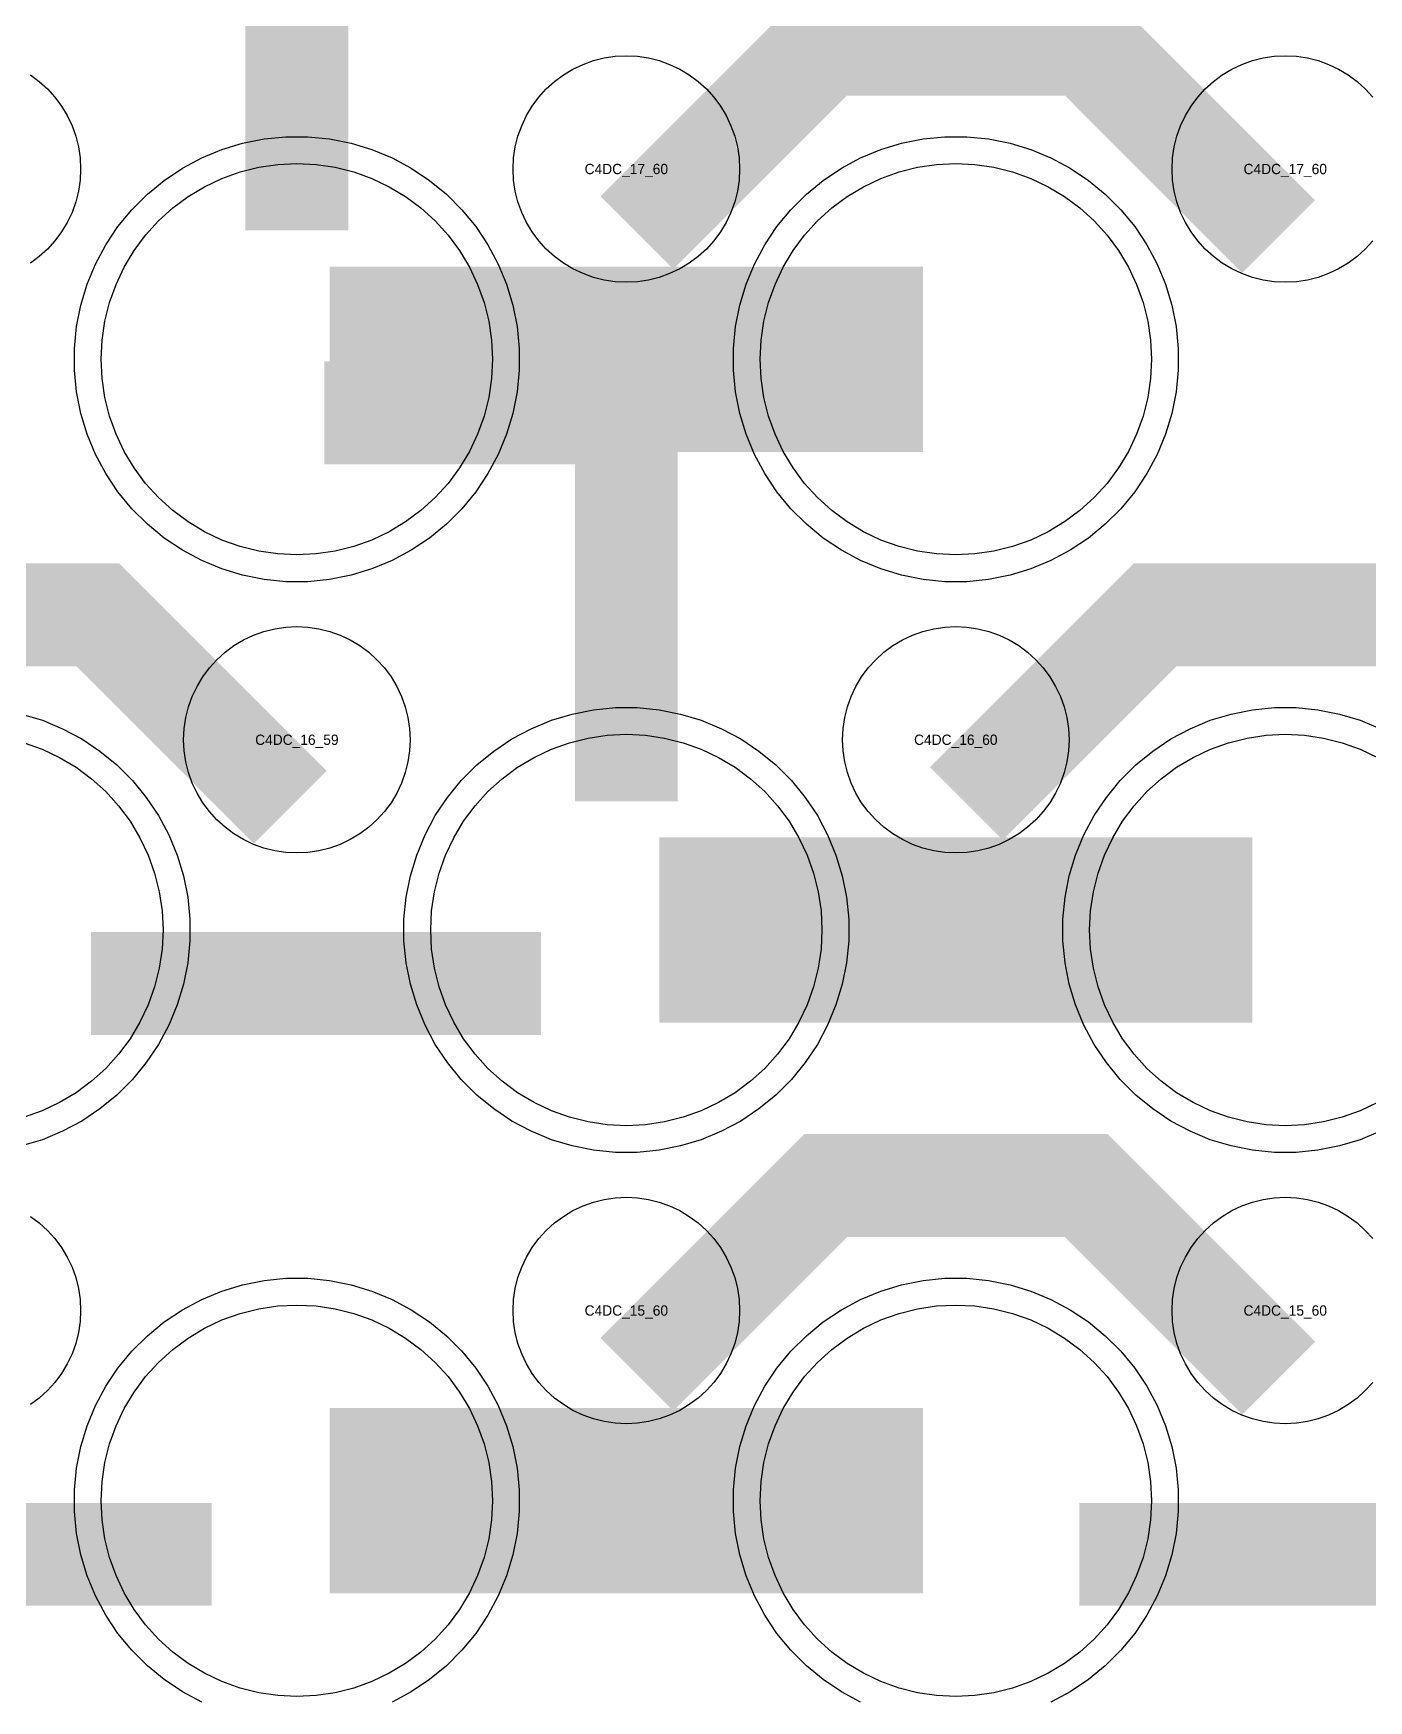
# Model space of a CAD drawing. Extents: x -11880 to 11880, y -14992 to 14992.
# Drawn here: x 7056 to 7380.3, y -12809.6 to -12404.9 of the extents above; entities that cross this region are included whole.
import ezdxf
from ezdxf.enums import TextEntityAlignment as Align

# ---------------------------------------------------------------- set-up
doc = ezdxf.new("R2010")
doc.units = 0
doc.header["$MEASUREMENT"] = 0
for name, color, linetype in [('GDS_775_DT_237', 138, 'CONTINUOUS'), ('RDL1_FS', 34, 'CONTINUOUS'), ('RDL_BS', 160, 'CONTINUOUS')]:
    doc.layers.add(name, color=color, linetype=linetype)

msp = doc.modelspace()

# ---------------------------------------------------------------- linework, layer by layer
at = {"layer": 'RDL1_FS', "color": 241, "true_color": 0xf7abae}
for points in [[(7120, -12531.484), (7115.343, -12531.255), (7110.732, -12530.571), (7106.209, -12529.439), (7101.819, -12527.867), (7097.605, -12525.875), (7093.605, -12523.477), (7089.86, -12520.699), (7086.406, -12517.569), (7083.276, -12514.115), (7080.498, -12510.37), (7078.1, -12506.37), (7076.108, -12502.156), (7074.536, -12497.766), (7073.404, -12493.243), (7072.72, -12488.632), (7072.491, -12483.975), (7072.72, -12479.318), (7073.404, -12474.707), (7074.536, -12470.184), (7076.108, -12465.794), (7078.1, -12461.58), (7080.498, -12457.58), (7083.276, -12453.835), (7086.406, -12450.381), (7089.86, -12447.251), (7093.605, -12444.473), (7097.605, -12442.075), (7101.819, -12440.083), (7106.209, -12438.511), (7110.732, -12437.379), (7115.343, -12436.695), (7120, -12436.466), (7124.657, -12436.695), (7129.268, -12437.379), (7133.791, -12438.511), (7138.181, -12440.083), (7142.395, -12442.075), (7146.395, -12444.473), (7150.14, -12447.251), (7153.594, -12450.381), (7156.724, -12453.835), (7159.502, -12457.58), (7161.9, -12461.58), (7163.892, -12465.794), (7165.464, -12470.184), (7166.596, -12474.707), (7167.28, -12479.318), (7167.509, -12483.975), (7167.28, -12488.632), (7166.596, -12493.243), (7165.464, -12497.766), (7163.892, -12502.156), (7161.9, -12506.37), (7159.502, -12510.37), (7156.724, -12514.115), (7153.594, -12517.569), (7150.14, -12520.699), (7146.395, -12523.477), (7142.395, -12525.875), (7138.181, -12527.867), (7133.791, -12529.439), (7129.268, -12530.571), (7124.657, -12531.255)], [(7280, -12531.484), (7275.343, -12531.255), (7270.732, -12530.571), (7266.209, -12529.439), (7261.819, -12527.867), (7257.605, -12525.875), (7253.605, -12523.477), (7249.86, -12520.699), (7246.406, -12517.569), (7243.276, -12514.115), (7240.498, -12510.37), (7238.1, -12506.37), (7236.108, -12502.156), (7234.536, -12497.766), (7233.404, -12493.243), (7232.72, -12488.632), (7232.491, -12483.975), (7232.72, -12479.318), (7233.404, -12474.707), (7234.536, -12470.184), (7236.108, -12465.794), (7238.1, -12461.58), (7240.498, -12457.58), (7243.276, -12453.835), (7246.406, -12450.381), (7249.86, -12447.251), (7253.605, -12444.473), (7257.605, -12442.075), (7261.819, -12440.083), (7266.209, -12438.511), (7270.732, -12437.379), (7275.343, -12436.695), (7280, -12436.466), (7284.657, -12436.695), (7289.268, -12437.379), (7293.791, -12438.511), (7298.181, -12440.083), (7302.395, -12442.075), (7306.395, -12444.473), (7310.14, -12447.251), (7313.594, -12450.381), (7316.724, -12453.835), (7319.502, -12457.58), (7321.9, -12461.58), (7323.892, -12465.794), (7325.464, -12470.184), (7326.596, -12474.707), (7327.28, -12479.318), (7327.509, -12483.975), (7327.28, -12488.632), (7326.596, -12493.243), (7325.464, -12497.766), (7323.892, -12502.156), (7321.9, -12506.37), (7319.502, -12510.37), (7316.724, -12514.115), (7313.594, -12517.569), (7310.14, -12520.699), (7306.395, -12523.477), (7302.395, -12525.875), (7298.181, -12527.867), (7293.791, -12529.439), (7289.268, -12530.571), (7284.657, -12531.255)], [(7200, -12670.049), (7195.343, -12669.82), (7190.732, -12669.136), (7186.209, -12668.004), (7181.819, -12666.432), (7177.605, -12664.44), (7173.605, -12662.042), (7169.86, -12659.264), (7166.406, -12656.134), (7163.276, -12652.68), (7160.498, -12648.935), (7158.1, -12644.935), (7156.108, -12640.721), (7154.536, -12636.331), (7153.404, -12631.808), (7152.72, -12627.197), (7152.491, -12622.54), (7152.72, -12617.883), (7153.404, -12613.272), (7154.536, -12608.749), (7156.108, -12604.359), (7158.1, -12600.145), (7160.498, -12596.145), (7163.276, -12592.4), (7166.406, -12588.946), (7169.86, -12585.816), (7173.605, -12583.038), (7177.605, -12580.64), (7181.819, -12578.648), (7186.209, -12577.076), (7190.732, -12575.944), (7195.343, -12575.26), (7200, -12575.031), (7204.657, -12575.26), (7209.268, -12575.944), (7213.791, -12577.076), (7218.181, -12578.648), (7222.395, -12580.64), (7226.395, -12583.038), (7230.14, -12585.816), (7233.594, -12588.946), (7236.724, -12592.4), (7239.502, -12596.145), (7241.9, -12600.145), (7243.892, -12604.359), (7245.464, -12608.749), (7246.596, -12613.272), (7247.28, -12617.883), (7247.509, -12622.54), (7247.28, -12627.197), (7246.596, -12631.808), (7245.464, -12636.331), (7243.892, -12640.721), (7241.9, -12644.935), (7239.502, -12648.935), (7236.724, -12652.68), (7233.594, -12656.134), (7230.14, -12659.264), (7226.395, -12662.042), (7222.395, -12664.44), (7218.181, -12666.432), (7213.791, -12668.004), (7209.268, -12669.136), (7204.657, -12669.82)], [(7120, -12808.614), (7115.343, -12808.385), (7110.732, -12807.701), (7106.209, -12806.569), (7101.819, -12804.997), (7097.605, -12803.005), (7093.605, -12800.607), (7089.86, -12797.829), (7086.406, -12794.699), (7083.276, -12791.245), (7080.498, -12787.5), (7078.1, -12783.5), (7076.108, -12779.286), (7074.536, -12774.896), (7073.404, -12770.373), (7072.72, -12765.762), (7072.491, -12761.105), (7072.72, -12756.448), (7073.404, -12751.837), (7074.536, -12747.314), (7076.108, -12742.924), (7078.1, -12738.71), (7080.498, -12734.71), (7083.276, -12730.965), (7086.406, -12727.511), (7089.86, -12724.381), (7093.605, -12721.603), (7097.605, -12719.205), (7101.819, -12717.213), (7106.209, -12715.641), (7110.732, -12714.509), (7115.343, -12713.825), (7120, -12713.596), (7124.657, -12713.825), (7129.268, -12714.509), (7133.791, -12715.641), (7138.181, -12717.213), (7142.395, -12719.205), (7146.395, -12721.603), (7150.14, -12724.381), (7153.594, -12727.511), (7156.724, -12730.965), (7159.502, -12734.71), (7161.9, -12738.71), (7163.892, -12742.924), (7165.464, -12747.314), (7166.596, -12751.837), (7167.28, -12756.448), (7167.509, -12761.105), (7167.28, -12765.762), (7166.596, -12770.373), (7165.464, -12774.896), (7163.892, -12779.286), (7161.9, -12783.5), (7159.502, -12787.5), (7156.724, -12791.245), (7153.594, -12794.699), (7150.14, -12797.829), (7146.395, -12800.607), (7142.395, -12803.005), (7138.181, -12804.997), (7133.791, -12806.569), (7129.268, -12807.701), (7124.657, -12808.385)], [(7280, -12808.614), (7275.343, -12808.385), (7270.732, -12807.701), (7266.209, -12806.569), (7261.819, -12804.997), (7257.605, -12803.005), (7253.605, -12800.607), (7249.86, -12797.829), (7246.406, -12794.699), (7243.276, -12791.245), (7240.498, -12787.5), (7238.1, -12783.5), (7236.108, -12779.286), (7234.536, -12774.896), (7233.404, -12770.373), (7232.72, -12765.762), (7232.491, -12761.105), (7232.72, -12756.448), (7233.404, -12751.837), (7234.536, -12747.314), (7236.108, -12742.924), (7238.1, -12738.71), (7240.498, -12734.71), (7243.276, -12730.965), (7246.406, -12727.511), (7249.86, -12724.381), (7253.605, -12721.603), (7257.605, -12719.205), (7261.819, -12717.213), (7266.209, -12715.641), (7270.732, -12714.509), (7275.343, -12713.825), (7280, -12713.596), (7284.657, -12713.825), (7289.268, -12714.509), (7293.791, -12715.641), (7298.181, -12717.213), (7302.395, -12719.205), (7306.395, -12721.603), (7310.14, -12724.381), (7313.594, -12727.511), (7316.724, -12730.965), (7319.502, -12734.71), (7321.9, -12738.71), (7323.892, -12742.924), (7325.464, -12747.314), (7326.596, -12751.837), (7327.28, -12756.448), (7327.509, -12761.105), (7327.28, -12765.762), (7326.596, -12770.373), (7325.464, -12774.896), (7323.892, -12779.286), (7321.9, -12783.5), (7319.502, -12787.5), (7316.724, -12791.245), (7313.594, -12794.699), (7310.14, -12797.829), (7306.395, -12800.607), (7302.395, -12803.005), (7298.181, -12804.997), (7293.791, -12806.569), (7289.268, -12807.701), (7284.657, -12808.385)]]:
    msp.add_lwpolyline(points, close=True, dxfattribs=at)
for points in [[(7128.002, -12483.975, 45, 45, 0), (7200.002, -12483.975, 45, 45, 0)], [(7200.002, -12483.975, 45, 45, 0), (7272.002, -12483.975, 45, 45, 0)], [(7208.002, -12622.54, 45, 45, 0), (7280.002, -12622.54, 45, 45, 0)], [(7280.002, -12622.54, 45, 45, 0), (7352.002, -12622.54, 45, 45, 0)], [(7128.002, -12761.105, 45, 45, 0), (7200.002, -12761.105, 45, 45, 0)], [(7200.002, -12761.105, 45, 45, 0), (7272.002, -12761.105, 45, 45, 0)]]:
    msp.add_lwpolyline(points, format="xyseb", dxfattribs=at)
for points in [[(7382.395, -12664.44), (7378.181, -12666.432), (7373.791, -12668.004), (7369.268, -12669.136), (7364.657, -12669.82), (7360, -12670.049), (7355.343, -12669.82), (7350.732, -12669.136), (7346.209, -12668.004), (7341.819, -12666.432), (7337.605, -12664.44), (7333.605, -12662.042), (7329.86, -12659.264), (7326.406, -12656.134), (7323.276, -12652.68), (7320.498, -12648.935), (7318.1, -12644.935), (7316.108, -12640.721), (7314.536, -12636.331), (7313.404, -12631.808), (7312.72, -12627.197), (7312.491, -12622.54), (7312.72, -12617.883), (7313.404, -12613.272), (7314.536, -12608.749), (7316.108, -12604.359), (7318.1, -12600.145), (7320.498, -12596.145), (7323.276, -12592.4), (7326.406, -12588.946), (7329.86, -12585.816), (7333.605, -12583.038), (7337.605, -12580.64), (7341.819, -12578.648), (7346.209, -12577.076), (7350.732, -12575.944), (7355.343, -12575.26), (7360, -12575.031), (7364.657, -12575.26), (7369.268, -12575.944), (7373.791, -12577.076), (7378.181, -12578.648), (7382.395, -12580.64)], [(7053.791, -12577.076), (7058.181, -12578.648), (7062.395, -12580.64), (7066.395, -12583.038), (7070.14, -12585.816), (7073.594, -12588.946), (7076.724, -12592.4), (7079.502, -12596.145), (7081.9, -12600.145), (7083.892, -12604.359), (7085.464, -12608.749), (7086.596, -12613.272), (7087.28, -12617.883), (7087.509, -12622.54), (7087.28, -12627.197), (7086.596, -12631.808), (7085.464, -12636.331), (7083.892, -12640.721), (7081.9, -12644.935), (7079.502, -12648.935), (7076.724, -12652.68), (7073.594, -12656.134), (7070.14, -12659.264), (7066.395, -12662.042), (7062.395, -12664.44), (7058.181, -12666.432), (7053.791, -12668.004)]]:
    msp.add_lwpolyline(points, dxfattribs=at)
at = {"layer": 'RDL_BS', "color": 241, "true_color": 0xf7abae}
for points in [[(7120, -12452.7, 25, 25, 0), (7120, -12345.923, 25, 25, 0)], [(7120, -12376.392, 25, 25, 0), (7120, -12422.012, 25, 25, 0)], [(7200, -12591.265, 25, 25, 0), (7200, -12484.488, 25, 25, 0)], [(7212.5, -12496.988, 25, 25, 0), (7126.667, -12496.988, 25, 25, 0)], [(7172.944, -12496.988, 25, 25, 0), (7131.74, -12496.988, 25, 25, 0)], [(7070.016, -12635.553, 25, 25, 0), (7179.281, -12635.553, 25, 25, 0)], [(6990.016, -12774.118, 25, 25, 0), (7099.281, -12774.118, 25, 25, 0)], [(7310.016, -12774.118, 25, 25, 0), (7419.281, -12774.118, 25, 25, 0)]]:
    msp.add_lwpolyline(points, format="xyseb", dxfattribs=at)
at = {"layer": 'RDL_BS'}
for points in [[(7202.562, -12453.289, 25, 25, 0), (7248.377, -12407.474, 25, 25, 0), (7281.93, -12407.474, 25, 25, 0)], [(7358.401, -12454.188, 25, 25, 0), (7311.687, -12407.474, 25, 25, 0), (7281.929, -12407.474, 25, 25, 0)], [(7200, -12514.957, 25, 25, 0), (7200, -12560.577, 25, 25, 0)], [(7118.401, -12592.753, 25, 25, 0), (7071.687, -12546.039, 25, 25, 0), (7041.929, -12546.039, 25, 25, 0)], [(7282.562, -12591.854, 25, 25, 0), (7328.377, -12546.039, 25, 25, 0), (7361.93, -12546.039, 25, 25, 0)], [(7438.401, -12592.753, 25, 25, 0), (7391.687, -12546.039, 25, 25, 0), (7361.929, -12546.039, 25, 25, 0)], [(7202.562, -12730.419, 25, 25, 0), (7248.377, -12684.604, 25, 25, 0), (7281.93, -12684.604, 25, 25, 0)], [(7358.401, -12731.318, 25, 25, 0), (7311.687, -12684.604, 25, 25, 0), (7281.929, -12684.604, 25, 25, 0)]]:
    msp.add_lwpolyline(points, format="xyseb", dxfattribs=at)
for points in [[(7200, -12465.281), (7197.307, -12465.149), (7194.635, -12464.753), (7192.016, -12464.096), (7189.481, -12463.189), (7187.044, -12462.037), (7184.72, -12460.644), (7182.557, -12459.041), (7180.558, -12457.229), (7178.746, -12455.23), (7177.143, -12453.067), (7175.75, -12450.743), (7174.598, -12448.306), (7173.691, -12445.771), (7173.034, -12443.152), (7172.638, -12440.48), (7172.506, -12437.787), (7172.638, -12435.094), (7173.034, -12432.422), (7173.691, -12429.803), (7174.598, -12427.268), (7175.75, -12424.831), (7177.143, -12422.507), (7178.746, -12420.344), (7180.558, -12418.345), (7182.557, -12416.533), (7184.72, -12414.93), (7187.044, -12413.537), (7189.481, -12412.385), (7192.016, -12411.478), (7194.635, -12410.821), (7197.307, -12410.425), (7200, -12410.293), (7202.693, -12410.425), (7205.365, -12410.821), (7207.984, -12411.478), (7210.519, -12412.385), (7212.956, -12413.537), (7215.28, -12414.93), (7217.443, -12416.533), (7219.442, -12418.345), (7221.254, -12420.344), (7222.857, -12422.507), (7224.25, -12424.831), (7225.402, -12427.268), (7226.309, -12429.803), (7226.966, -12432.422), (7227.362, -12435.094), (7227.494, -12437.787), (7227.362, -12440.48), (7226.966, -12443.152), (7226.309, -12445.771), (7225.402, -12448.306), (7224.25, -12450.743), (7222.857, -12453.067), (7221.254, -12455.23), (7219.442, -12457.229), (7217.443, -12459.041), (7215.28, -12460.644), (7212.956, -12462.037), (7210.519, -12463.189), (7207.984, -12464.096), (7205.365, -12464.753), (7202.693, -12465.149)], [(7120, -12603.846), (7117.307, -12603.714), (7114.635, -12603.318), (7112.016, -12602.661), (7109.481, -12601.754), (7107.044, -12600.602), (7104.72, -12599.209), (7102.557, -12597.606), (7100.558, -12595.794), (7098.746, -12593.795), (7097.143, -12591.632), (7095.75, -12589.308), (7094.598, -12586.871), (7093.691, -12584.336), (7093.034, -12581.717), (7092.638, -12579.045), (7092.506, -12576.352), (7092.638, -12573.659), (7093.034, -12570.987), (7093.691, -12568.368), (7094.598, -12565.833), (7095.75, -12563.396), (7097.143, -12561.072), (7098.746, -12558.909), (7100.558, -12556.91), (7102.557, -12555.098), (7104.72, -12553.495), (7107.044, -12552.102), (7109.481, -12550.95), (7112.016, -12550.043), (7114.635, -12549.386), (7117.307, -12548.99), (7120, -12548.858), (7122.693, -12548.99), (7125.365, -12549.386), (7127.984, -12550.043), (7130.519, -12550.95), (7132.956, -12552.102), (7135.28, -12553.495), (7137.443, -12555.098), (7139.442, -12556.91), (7141.254, -12558.909), (7142.857, -12561.072), (7144.25, -12563.396), (7145.402, -12565.833), (7146.309, -12568.368), (7146.966, -12570.987), (7147.362, -12573.659), (7147.494, -12576.352), (7147.362, -12579.045), (7146.966, -12581.717), (7146.309, -12584.336), (7145.402, -12586.871), (7144.25, -12589.308), (7142.857, -12591.632), (7141.254, -12593.795), (7139.442, -12595.794), (7137.443, -12597.606), (7135.28, -12599.209), (7132.956, -12600.602), (7130.519, -12601.754), (7127.984, -12602.661), (7125.365, -12603.318), (7122.693, -12603.714)], [(7280, -12603.846), (7277.307, -12603.714), (7274.635, -12603.318), (7272.016, -12602.661), (7269.481, -12601.754), (7267.044, -12600.602), (7264.72, -12599.209), (7262.557, -12597.606), (7260.558, -12595.794), (7258.746, -12593.795), (7257.143, -12591.632), (7255.75, -12589.308), (7254.598, -12586.871), (7253.691, -12584.336), (7253.034, -12581.717), (7252.638, -12579.045), (7252.506, -12576.352), (7252.638, -12573.659), (7253.034, -12570.987), (7253.691, -12568.368), (7254.598, -12565.833), (7255.75, -12563.396), (7257.143, -12561.072), (7258.746, -12558.909), (7260.558, -12556.91), (7262.557, -12555.098), (7264.72, -12553.495), (7267.044, -12552.102), (7269.481, -12550.95), (7272.016, -12550.043), (7274.635, -12549.386), (7277.307, -12548.99), (7280, -12548.858), (7282.693, -12548.99), (7285.365, -12549.386), (7287.984, -12550.043), (7290.519, -12550.95), (7292.956, -12552.102), (7295.28, -12553.495), (7297.443, -12555.098), (7299.442, -12556.91), (7301.254, -12558.909), (7302.857, -12561.072), (7304.25, -12563.396), (7305.402, -12565.833), (7306.309, -12568.368), (7306.966, -12570.987), (7307.362, -12573.659), (7307.494, -12576.352), (7307.362, -12579.045), (7306.966, -12581.717), (7306.309, -12584.336), (7305.402, -12586.871), (7304.25, -12589.308), (7302.857, -12591.632), (7301.254, -12593.795), (7299.442, -12595.794), (7297.443, -12597.606), (7295.28, -12599.209), (7292.956, -12600.602), (7290.519, -12601.754), (7287.984, -12602.661), (7285.365, -12603.318), (7282.693, -12603.714)], [(7200, -12742.411), (7197.307, -12742.279), (7194.635, -12741.883), (7192.016, -12741.226), (7189.481, -12740.319), (7187.044, -12739.167), (7184.72, -12737.774), (7182.557, -12736.171), (7180.558, -12734.359), (7178.746, -12732.36), (7177.143, -12730.197), (7175.75, -12727.873), (7174.598, -12725.436), (7173.691, -12722.901), (7173.034, -12720.282), (7172.638, -12717.61), (7172.506, -12714.917), (7172.638, -12712.224), (7173.034, -12709.552), (7173.691, -12706.933), (7174.598, -12704.398), (7175.75, -12701.961), (7177.143, -12699.637), (7178.746, -12697.474), (7180.558, -12695.475), (7182.557, -12693.663), (7184.72, -12692.06), (7187.044, -12690.667), (7189.481, -12689.515), (7192.016, -12688.608), (7194.635, -12687.951), (7197.307, -12687.555), (7200, -12687.423), (7202.693, -12687.555), (7205.365, -12687.951), (7207.984, -12688.608), (7210.519, -12689.515), (7212.956, -12690.667), (7215.28, -12692.06), (7217.443, -12693.663), (7219.442, -12695.475), (7221.254, -12697.474), (7222.857, -12699.637), (7224.25, -12701.961), (7225.402, -12704.398), (7226.309, -12706.933), (7226.966, -12709.552), (7227.362, -12712.224), (7227.494, -12714.917), (7227.362, -12717.61), (7226.966, -12720.282), (7226.309, -12722.901), (7225.402, -12725.436), (7224.25, -12727.873), (7222.857, -12730.197), (7221.254, -12732.36), (7219.442, -12734.359), (7217.443, -12736.171), (7215.28, -12737.774), (7212.956, -12739.167), (7210.519, -12740.319), (7207.984, -12741.226), (7205.365, -12741.883), (7202.693, -12742.279)]]:
    msp.add_lwpolyline(points, close=True, dxfattribs=at)
for points in [[(7381.254, -12455.23), (7379.442, -12457.229), (7377.443, -12459.041), (7375.28, -12460.644), (7372.956, -12462.037), (7370.519, -12463.189), (7367.984, -12464.096), (7365.365, -12464.753), (7362.693, -12465.149), (7360, -12465.281), (7357.307, -12465.149), (7354.635, -12464.753), (7352.016, -12464.096), (7349.481, -12463.189), (7347.044, -12462.037), (7344.72, -12460.644), (7342.557, -12459.041), (7340.558, -12457.229), (7338.746, -12455.23), (7337.143, -12453.067), (7335.75, -12450.743), (7334.598, -12448.306), (7333.691, -12445.771), (7333.034, -12443.152), (7332.638, -12440.48), (7332.506, -12437.787), (7332.638, -12435.094), (7333.034, -12432.422), (7333.691, -12429.803), (7334.598, -12427.268), (7335.75, -12424.831), (7337.143, -12422.507), (7338.746, -12420.344), (7340.558, -12418.345), (7342.557, -12416.533), (7344.72, -12414.93), (7347.044, -12413.537), (7349.481, -12412.385), (7352.016, -12411.478), (7354.635, -12410.821), (7357.307, -12410.425), (7360, -12410.293), (7362.693, -12410.425), (7365.365, -12410.821), (7367.984, -12411.478), (7370.519, -12412.385), (7372.956, -12413.537), (7375.28, -12414.93), (7377.443, -12416.533), (7379.442, -12418.345), (7381.254, -12420.344)], [(7055.28, -12414.93), (7057.443, -12416.533), (7059.442, -12418.345), (7061.254, -12420.344), (7062.857, -12422.507), (7064.25, -12424.831), (7065.402, -12427.268), (7066.309, -12429.803), (7066.966, -12432.422), (7067.362, -12435.094), (7067.494, -12437.787), (7067.362, -12440.48), (7066.966, -12443.152), (7066.309, -12445.771), (7065.402, -12448.306), (7064.25, -12450.743), (7062.857, -12453.067), (7061.254, -12455.23), (7059.442, -12457.229), (7057.443, -12459.041), (7055.28, -12460.644)], [(7381.254, -12732.36), (7379.442, -12734.359), (7377.443, -12736.171), (7375.28, -12737.774), (7372.956, -12739.167), (7370.519, -12740.319), (7367.984, -12741.226), (7365.365, -12741.883), (7362.693, -12742.279), (7360, -12742.411), (7357.307, -12742.279), (7354.635, -12741.883), (7352.016, -12741.226), (7349.481, -12740.319), (7347.044, -12739.167), (7344.72, -12737.774), (7342.557, -12736.171), (7340.558, -12734.359), (7338.746, -12732.36), (7337.143, -12730.197), (7335.75, -12727.873), (7334.598, -12725.436), (7333.691, -12722.901), (7333.034, -12720.282), (7332.638, -12717.61), (7332.506, -12714.917), (7332.638, -12712.224), (7333.034, -12709.552), (7333.691, -12706.933), (7334.598, -12704.398), (7335.75, -12701.961), (7337.143, -12699.637), (7338.746, -12697.474), (7340.558, -12695.475), (7342.557, -12693.663), (7344.72, -12692.06), (7347.044, -12690.667), (7349.481, -12689.515), (7352.016, -12688.608), (7354.635, -12687.951), (7357.307, -12687.555), (7360, -12687.423), (7362.693, -12687.555), (7365.365, -12687.951), (7367.984, -12688.608), (7370.519, -12689.515), (7372.956, -12690.667), (7375.28, -12692.06), (7377.443, -12693.663), (7379.442, -12695.475), (7381.254, -12697.474)], [(7055.28, -12692.06), (7057.443, -12693.663), (7059.442, -12695.475), (7061.254, -12697.474), (7062.857, -12699.637), (7064.25, -12701.961), (7065.402, -12704.398), (7066.309, -12706.933), (7066.966, -12709.552), (7067.362, -12712.224), (7067.494, -12714.917), (7067.362, -12717.61), (7066.966, -12720.282), (7066.309, -12722.901), (7065.402, -12725.436), (7064.25, -12727.873), (7062.857, -12730.197), (7061.254, -12732.36), (7059.442, -12734.359), (7057.443, -12736.171), (7055.28, -12737.774)]]:
    msp.add_lwpolyline(points, dxfattribs=at)
at = {"layer": 'RDL_BS', "color": 241, "true_color": 0xf7abae}
for points in [[(7117.356, -12537.975), (7112.062, -12537.458), (7106.835, -12536.412), (7101.795, -12534.881), (7096.885, -12532.85), (7092.223, -12530.358), (7087.809, -12527.411), (7083.708, -12524.049), (7079.926, -12520.267), (7076.564, -12516.166), (7073.617, -12511.752), (7071.125, -12507.09), (7069.094, -12502.18), (7067.563, -12497.14), (7066.517, -12491.913), (7066, -12486.619), (7066, -12481.331), (7066.517, -12476.037), (7067.563, -12470.81), (7069.094, -12465.77), (7071.125, -12460.86), (7073.617, -12456.198), (7076.564, -12451.784), (7079.926, -12447.683), (7083.708, -12443.901), (7087.809, -12440.539), (7092.223, -12437.592), (7096.885, -12435.1), (7101.795, -12433.069), (7106.835, -12431.538), (7112.062, -12430.492), (7117.356, -12429.975), (7122.644, -12429.975), (7127.938, -12430.492), (7133.165, -12431.538), (7138.205, -12433.069), (7143.115, -12435.1), (7147.777, -12437.592), (7152.191, -12440.539), (7156.292, -12443.901), (7160.074, -12447.683), (7163.436, -12451.784), (7166.383, -12456.198), (7168.875, -12460.86), (7170.906, -12465.77), (7172.437, -12470.81), (7173.483, -12476.037), (7174, -12481.331), (7174, -12486.619), (7173.483, -12491.913), (7172.437, -12497.14), (7170.906, -12502.18), (7168.875, -12507.09), (7166.383, -12511.752), (7163.436, -12516.166), (7160.074, -12520.267), (7156.292, -12524.049), (7152.191, -12527.411), (7147.777, -12530.358), (7143.115, -12532.85), (7138.205, -12534.881), (7133.165, -12536.412), (7127.938, -12537.458), (7122.644, -12537.975)], [(7277.356, -12537.975), (7272.062, -12537.458), (7266.835, -12536.412), (7261.795, -12534.881), (7256.885, -12532.85), (7252.223, -12530.358), (7247.809, -12527.411), (7243.708, -12524.049), (7239.926, -12520.267), (7236.564, -12516.166), (7233.617, -12511.752), (7231.125, -12507.09), (7229.094, -12502.18), (7227.563, -12497.14), (7226.517, -12491.913), (7226, -12486.619), (7226, -12481.331), (7226.517, -12476.037), (7227.563, -12470.81), (7229.094, -12465.77), (7231.125, -12460.86), (7233.617, -12456.198), (7236.564, -12451.784), (7239.926, -12447.683), (7243.708, -12443.901), (7247.809, -12440.539), (7252.223, -12437.592), (7256.885, -12435.1), (7261.795, -12433.069), (7266.835, -12431.538), (7272.062, -12430.492), (7277.356, -12429.975), (7282.644, -12429.975), (7287.938, -12430.492), (7293.165, -12431.538), (7298.205, -12433.069), (7303.115, -12435.1), (7307.777, -12437.592), (7312.191, -12440.539), (7316.292, -12443.901), (7320.074, -12447.683), (7323.436, -12451.784), (7326.383, -12456.198), (7328.875, -12460.86), (7330.906, -12465.77), (7332.437, -12470.81), (7333.483, -12476.037), (7334, -12481.331), (7334, -12486.619), (7333.483, -12491.913), (7332.437, -12497.14), (7330.906, -12502.18), (7328.875, -12507.09), (7326.383, -12511.752), (7323.436, -12516.166), (7320.074, -12520.267), (7316.292, -12524.049), (7312.191, -12527.411), (7307.777, -12530.358), (7303.115, -12532.85), (7298.205, -12534.881), (7293.165, -12536.412), (7287.938, -12537.458), (7282.644, -12537.975)], [(7197.356, -12676.54), (7192.062, -12676.023), (7186.835, -12674.977), (7181.795, -12673.446), (7176.885, -12671.415), (7172.223, -12668.923), (7167.809, -12665.976), (7163.708, -12662.614), (7159.926, -12658.832), (7156.564, -12654.731), (7153.617, -12650.317), (7151.125, -12645.655), (7149.094, -12640.745), (7147.563, -12635.705), (7146.517, -12630.478), (7146, -12625.184), (7146, -12619.896), (7146.517, -12614.602), (7147.563, -12609.375), (7149.094, -12604.335), (7151.125, -12599.425), (7153.617, -12594.763), (7156.564, -12590.349), (7159.926, -12586.248), (7163.708, -12582.466), (7167.809, -12579.104), (7172.223, -12576.157), (7176.885, -12573.665), (7181.795, -12571.634), (7186.835, -12570.103), (7192.062, -12569.057), (7197.356, -12568.54), (7202.644, -12568.54), (7207.938, -12569.057), (7213.165, -12570.103), (7218.205, -12571.634), (7223.115, -12573.665), (7227.777, -12576.157), (7232.191, -12579.104), (7236.292, -12582.466), (7240.074, -12586.248), (7243.436, -12590.349), (7246.383, -12594.763), (7248.875, -12599.425), (7250.906, -12604.335), (7252.437, -12609.375), (7253.483, -12614.602), (7254, -12619.896), (7254, -12625.184), (7253.483, -12630.478), (7252.437, -12635.705), (7250.906, -12640.745), (7248.875, -12645.655), (7246.383, -12650.317), (7243.436, -12654.731), (7240.074, -12658.832), (7236.292, -12662.614), (7232.191, -12665.976), (7227.777, -12668.923), (7223.115, -12671.415), (7218.205, -12673.446), (7213.165, -12674.977), (7207.938, -12676.023), (7202.644, -12676.54)]]:
    msp.add_lwpolyline(points, close=True, dxfattribs=at)
for points in [[(7383.115, -12671.415), (7378.205, -12673.446), (7373.165, -12674.977), (7367.938, -12676.023), (7362.644, -12676.54), (7357.356, -12676.54), (7352.062, -12676.023), (7346.835, -12674.977), (7341.795, -12673.446), (7336.885, -12671.415), (7332.223, -12668.923), (7327.809, -12665.976), (7323.708, -12662.614), (7319.926, -12658.832), (7316.564, -12654.731), (7313.617, -12650.317), (7311.125, -12645.655), (7309.094, -12640.745), (7307.563, -12635.705), (7306.517, -12630.478), (7306, -12625.184), (7306, -12619.896), (7306.517, -12614.602), (7307.563, -12609.375), (7309.094, -12604.335), (7311.125, -12599.425), (7313.617, -12594.763), (7316.564, -12590.349), (7319.926, -12586.248), (7323.708, -12582.466), (7327.809, -12579.104), (7332.223, -12576.157), (7336.885, -12573.665), (7341.795, -12571.634), (7346.835, -12570.103), (7352.062, -12569.057), (7357.356, -12568.54), (7362.644, -12568.54), (7367.938, -12569.057), (7373.165, -12570.103), (7378.205, -12571.634), (7383.115, -12573.665)], [(7053.165, -12570.103), (7058.205, -12571.634), (7063.115, -12573.665), (7067.777, -12576.157), (7072.191, -12579.104), (7076.292, -12582.466), (7080.074, -12586.248), (7083.436, -12590.349), (7086.383, -12594.763), (7088.875, -12599.425), (7090.906, -12604.335), (7092.437, -12609.375), (7093.483, -12614.602), (7094, -12619.896), (7094, -12625.184), (7093.483, -12630.478), (7092.437, -12635.705), (7090.906, -12640.745), (7088.875, -12645.655), (7086.383, -12650.317), (7083.436, -12654.731), (7080.074, -12658.832), (7076.292, -12662.614), (7072.191, -12665.976), (7067.777, -12668.923), (7063.115, -12671.415), (7058.205, -12673.446), (7053.165, -12674.977)], [(7096.885, -12809.98), (7092.223, -12807.488), (7087.809, -12804.541), (7083.708, -12801.179), (7079.926, -12797.397), (7076.564, -12793.296), (7073.617, -12788.882), (7071.125, -12784.22), (7069.094, -12779.31), (7067.563, -12774.27), (7066.517, -12769.043), (7066, -12763.749), (7066, -12758.461), (7066.517, -12753.167), (7067.563, -12747.94), (7069.094, -12742.9), (7071.125, -12737.99), (7073.617, -12733.328), (7076.564, -12728.914), (7079.926, -12724.813), (7083.708, -12721.031), (7087.809, -12717.669), (7092.223, -12714.722), (7096.885, -12712.23), (7101.795, -12710.199), (7106.835, -12708.668), (7112.062, -12707.622), (7117.356, -12707.105), (7122.644, -12707.105), (7127.938, -12707.622), (7133.165, -12708.668), (7138.205, -12710.199), (7143.115, -12712.23), (7147.777, -12714.722), (7152.191, -12717.669), (7156.292, -12721.031), (7160.074, -12724.813), (7163.436, -12728.914), (7166.383, -12733.328), (7168.875, -12737.99), (7170.906, -12742.9), (7172.437, -12747.94), (7173.483, -12753.167), (7174, -12758.461), (7174, -12763.749), (7173.483, -12769.043), (7172.437, -12774.27), (7170.906, -12779.31), (7168.875, -12784.22), (7166.383, -12788.882), (7163.436, -12793.296), (7160.074, -12797.397), (7156.292, -12801.179), (7152.191, -12804.541), (7147.777, -12807.488), (7143.115, -12809.98)], [(7256.885, -12809.98), (7252.223, -12807.488), (7247.809, -12804.541), (7243.708, -12801.179), (7239.926, -12797.397), (7236.564, -12793.296), (7233.617, -12788.882), (7231.125, -12784.22), (7229.094, -12779.31), (7227.563, -12774.27), (7226.517, -12769.043), (7226, -12763.749), (7226, -12758.461), (7226.517, -12753.167), (7227.563, -12747.94), (7229.094, -12742.9), (7231.125, -12737.99), (7233.617, -12733.328), (7236.564, -12728.914), (7239.926, -12724.813), (7243.708, -12721.031), (7247.809, -12717.669), (7252.223, -12714.722), (7256.885, -12712.23), (7261.795, -12710.199), (7266.835, -12708.668), (7272.062, -12707.622), (7277.356, -12707.105), (7282.644, -12707.105), (7287.938, -12707.622), (7293.165, -12708.668), (7298.205, -12710.199), (7303.115, -12712.23), (7307.777, -12714.722), (7312.191, -12717.669), (7316.292, -12721.031), (7320.074, -12724.813), (7323.436, -12728.914), (7326.383, -12733.328), (7328.875, -12737.99), (7330.906, -12742.9), (7332.437, -12747.94), (7333.483, -12753.167), (7334, -12758.461), (7334, -12763.749), (7333.483, -12769.043), (7332.437, -12774.27), (7330.906, -12779.31), (7328.875, -12784.22), (7326.383, -12788.882), (7323.436, -12793.296), (7320.074, -12797.397), (7316.292, -12801.179), (7312.191, -12804.541), (7307.777, -12807.488), (7303.115, -12809.98)]]:
    msp.add_lwpolyline(points, dxfattribs=at)

# ---------------------------------------------------------------- texts
at = {"layer": 'GDS_775_DT_237'}
for s, p in [('C4DC_17_60', (7200, -12437.787)), ('C4DC_17_60', (7200, -12437.787)), ('C4DC_17_60', (7360, -12437.787)), ('C4DC_17_60', (7360, -12437.787)), ('C4DC_16_59', (7120, -12576.352)), ('C4DC_16_59', (7120, -12576.352)), ('C4DC_16_60', (7280, -12576.352)), ('C4DC_16_60', (7280, -12576.352)), ('C4DC_15_60', (7200, -12714.917)), ('C4DC_15_60', (7200, -12714.917)), ('C4DC_15_60', (7360, -12714.917)), ('C4DC_15_60', (7360, -12714.917))]:
    msp.add_text(s, height=2.5, dxfattribs=at).set_placement(p, align=Align.MIDDLE_CENTER)

doc.saveas('drawing.dxf')
